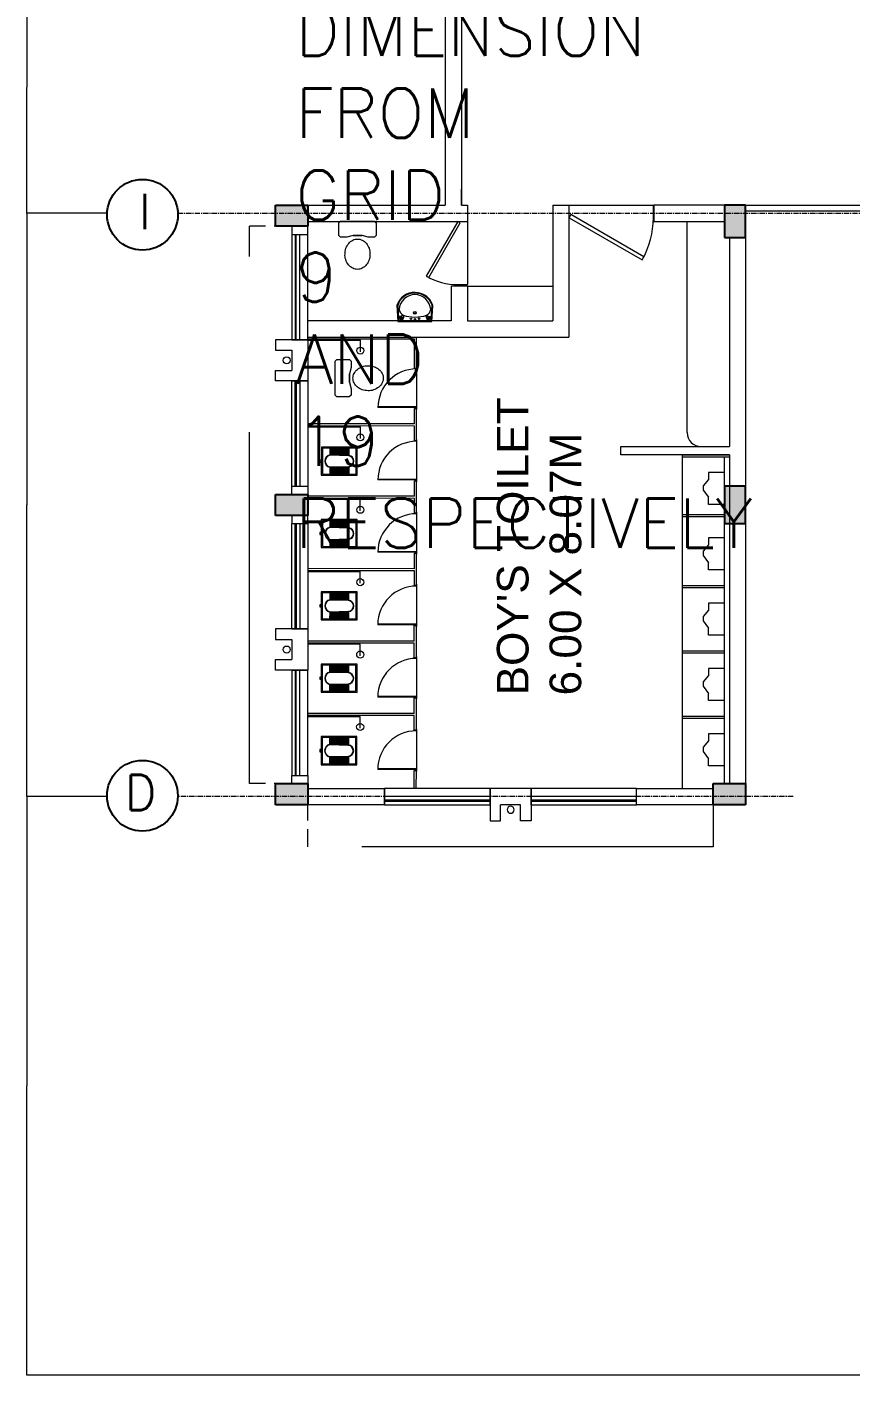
# Model space of a CAD drawing. Header units: inches. Extents: x 719368 to 6315912, y -2624014 to 446967.
# Drawn here: x 6110049 to 6121763, y -2561891 to -2542711 of the extents above; entities that cross this region are included whole.
import ezdxf
from ezdxf.lldxf.tags import DXFTag

# ---------------------------------------------------------------- set-up
doc = ezdxf.new("R2010")
doc.units = ezdxf.units.IN
doc.header["$LTSCALE"] = 20
doc.header["$MEASUREMENT"] = 0
doc.header["$PDMODE"] = 3
for name, pattern in [('CENTER', [2, 1.25, -0.25, 0.25, -0.25]), ('CENTER2', [1.125, 0.75, -0.125, 0.125, -0.125]), ('DASHED2', [0.375, 0.25, -0.125])]:
    doc.linetypes.add(name, pattern=pattern)
doc.layers.get('0').update_dxf_attribs({"color": 51, "lineweight": 30})
doc.layers.get('Defpoints').update_dxf_attribs({"lineweight": 25})
for name, color, linetype, lineweight in [('COLUMN', 2, 'Continuous', 25), ('CUBICAL TOILET', 160, 'Continuous', 9), ('DIM', 7, 'Continuous', 13), ('DOOR', 43, 'Continuous', 13), ('FIXTURE', 15, 'DASHDOT', 9), ('Furniture', 13, 'Continuous', 13), ('GRID', 202, 'CENTER', 5), ('PROJ.', 30, 'DASHED2', 13), ('Railing', 34, 'Continuous', 20), ('Text', 7, 'Continuous', 15), ('Ventilator', 6, 'DASHED', 20), ('WALL', 1, 'Continuous', 18), ('Window-Wall', 7, 'Continuous', 20)]:
    doc.layers.add(name, color=color, linetype=linetype, lineweight=lineweight)
doc.layers.add('grid text', color=140, linetype='Continuous')
doc.styles.add('L120', font='simplex.shx', dxfattribs={"height": 1})
doc.styles.add('Tabrej', font='romans.shx')
tags = doc.linetypes.add('DASHDOT', pattern=[1, 0.5, -0.25, 0, -0.25]).pattern_tags.tags
tags[10:11] = [DXFTag(74, 4), DXFTag(75, 0), DXFTag(340, '0'), DXFTag(46, 1.0), DXFTag(50, 0.0), DXFTag(44, 0.0), DXFTag(45, 0.0)]
tags[8:9] = [DXFTag(74, 4), DXFTag(75, 0), DXFTag(340, '0'), DXFTag(46, 1.0), DXFTag(50, 0.0), DXFTag(44, 0.0), DXFTag(45, 0.0)]
tags[6:7] = [DXFTag(74, 4), DXFTag(75, 0), DXFTag(340, '0'), DXFTag(46, 1.0), DXFTag(50, 0.0), DXFTag(44, 0.0), DXFTag(45, 0.0)]
tags[4:5] = [DXFTag(74, 4), DXFTag(75, 0), DXFTag(340, '0'), DXFTag(46, 1.0), DXFTag(50, 0.0), DXFTag(44, 0.0), DXFTag(45, 0.0)]
tags = doc.linetypes.add('DASHED', pattern=[0.75, 0.5, -0.25]).pattern_tags.tags
tags[6:7] = [DXFTag(74, 4), DXFTag(75, 0), DXFTag(340, '0'), DXFTag(46, 1.0), DXFTag(50, 0.0), DXFTag(44, 0.0), DXFTag(45, 0.0)]
tags[4:5] = [DXFTag(74, 4), DXFTag(75, 0), DXFTag(340, '0'), DXFTag(46, 1.0), DXFTag(50, 0.0), DXFTag(44, 0.0), DXFTag(45, 0.0)]
doc.dimstyles.new('DIM', dxfattribs={"dimtxt": 0.8, "dimasz": 0.4, "dimexe": 0.18, "dimexo": 0.0625, "dimgap": 0.1, "dimtad": 0, "dimdec": 3, "dimzin": 0, "dimdsep": 46, "dimtxsty": 'Tabrej', "dimcen": 0, "dimclrd": 251, "dimclre": 256, "dimclrt": 7, "dimadec": 0, "dimazin": 0, "dimtfac": 1, "dimtdec": 3, "dimtofl": 0, "dimtmove": 0, "dimatfit": 3, "dimfxl": 0, "dimtolj": 1, "dimtzin": 0, "dimlwd": -1, "dimlwe": -1, "dimarcsym": 0})

# ---------------------------------------------------------------- blocks, each defined once
blk = doc.blocks.new('CU')
at = {"layer": 'WALL', "linetype": 'CENTER2'}
h = blk.add_hatch(color=256, dxfattribs=at)
h.dxf.hatch_style = 1
h.paths.add_polyline_path([(0, 0.0350000000000001), (0, -0.2650000000000004), (0.4600000000000364, -0.2650000000000004), (0.4600000000000364, 0.035)])
at = {"layer": 'COLUMN', "linetype": 'CENTER2'}
blk.add_lwpolyline([(0, 0.0350000000000001), (0, -0.2650000000000004), (0.4600000000000364, -0.2650000000000004), (0.4600000000000364, 0.035), (0, 0.0350000000000001)], dxfattribs=at)
blk = doc.blocks.new('New Shaft')
at = {"layer": 'FIXTURE'}
blk.add_circle((0.3274999999975989, -0.3024592772420078), 0.05, dxfattribs=at)
at = {"layer": 'WALL'}
for p, q in [((0.0349999999925785, 0), (0.6199999999971624, 0)), ((0.0349999999907595, -4.547e-13), (0.0349999999907595, -0.4599999999995817)), ((0.6199999999971624, -8.527e-13), (0.6199999999953434, -0.4600000000008322)), ((0.1849999999903957, -0.4600000000000364), (0.1849999999903957, -0.2300000000000182)), ((0.1849999999903957, -0.2299999999991655), (0.4699999999993452, -0.2299999999991087)), ((0.4699999999993452, -0.4599999999999796), (0.4699999999993452, -0.2299999999999613)), ((0.0349999999907595, -0.4599999999991269), (0.1849999999922147, -0.4599999999991269)), ((0.6199999999989814, -0.4599999999999796), (0.4699999999975262, -0.4599999999999796))]:
    blk.add_line(p, q, dxfattribs=at)
blk = doc.blocks.new('C3')
at = {"layer": 'COLUMN'}
h = blk.add_hatch(color=7, dxfattribs=at)
h.dxf.hatch_style = 1
h.paths.add_polyline_path([(0.2999999999992724, 0), (0, 0), (0, -0.5299999999999727), (0.2999999999992724, -0.5299999999999727)])
for p, q in [((0, 0), (0, -0.5299999999999727)), ((0.2999999999992724, 0), (0, 0)), ((0.2999999999992724, -0.5299999999999727), (0.2999999999992724, 0)), ((0, -0.5299999999999727), (0.2999999999992724, -0.5299999999999727))]:
    blk.add_line(p, q, dxfattribs=at)
blk = doc.blocks.new('VENTILATOR')
at = {"layer": 'Ventilator', "ltscale": 0.02}
for p, q in [((-0.180000000000291, -1.5), (-0.180000000000291, 0)), ((-0.1649999999990541, 0), (-0.1649999999990541, -1.5))]:
    blk.add_line(p, q, dxfattribs=at)
at = {"layer": 'Window-Wall'}
for p, q in [((-0.2299999999995634, 0), (0, 0)), ((-0.2299999999995634, -1.5), (-0.2299999999995634, 0)), ((-0.1149999999997817, 0), (-0.1149999999997817, -1.5)), ((0, 0), (0, -1.5)), ((-0.2299999999995634, -1.5), (0, -1.5))]:
    blk.add_line(p, q, dxfattribs=at)
blk = doc.blocks.new('Urinal 1')
for p, q in [((0, 9), (9, 9)), ((0, 9), (0, -9)), ((9, 9), (9, 5)), ((12, 1), (9, 5)), ((12, -1.5), (12, 1)), ((9, -5), (12, -1.5)), ((9, -9), (9, -5)), ((0, -9), (9, -9))]:
    blk.add_line(p, q)
blk = doc.blocks.new('RH 1200')
for p, q in [((20.99001483315031, 5.8e-15), (20.99001483315031, 43.30708656998708)), ((21.65354328499355, 5.7e-15), (21.65354328499355, 43.30708656998708)), ((-21.65354328499354, -1.42e-14), (21.65354328499355, 5.7e-15)), ((21.65354328499355, 5.7e-15), (20.99001483315031, 5.8e-15))]:
    blk.add_line(p, q)
at = {"extrusion": (0, 0, -1)}
blk.add_ellipse((21.65354328499355, -4.8e-15), major_axis=(-30.62273458707073, 30.62273458707073), ratio=1, start_param=5.497787143782136, end_param=7.068583470577033, dxfattribs=at)
blk = doc.blocks.new('GHH')
at = {"layer": 'DOOR', "ltscale": 20}
blk.add_line((3289.696763708554, -299.1032302481197), (3289.696763708553, -299.8532302479905), dxfattribs=at)
at = {"layer": 'DOOR', "ltscale": 20, "xscale": 0.015874999996413, "yscale": 0.015874999996413, "zscale": 0.015874999996413, "rotation": 270}
blk.add_blockref('RH 1200', (3289.696763708553, -299.4787042183248), dxfattribs=at)
blk = doc.blocks.new('RSA CL6')
for p, q in [((5.511882352941178, 3.476744422749675), (5.511882352941178, 7.283558823529574)), ((5.905588235294111, 3.467228920117236), (5.905588235294116, 7.283558823529574)), ((6.299294117647049, 3.457713417484797), (6.299294117647065, 7.283558823529574)), ((6.692999999999998, 3.448197914852357), (6.693000000000003, 7.283558823529574)), ((7.086705882352938, 3.438682412219918), (7.086705882352944, 7.283558823529574)), ((7.480411764705892, 3.429166909587479), (7.480411764705892, 7.283558823529574)), ((7.874117647058824, 3.419651406955154), (7.874117647058824, 7.283558823529574)), ((8.267823529411759, 3.410135904322714), (8.267823529411771, 7.283558823529574)), ((8.661529411764702, 3.400620401690275), (8.661529411764702, 7.283558823529574)), ((9.05523529411765, 3.391104899057837), (9.05523529411765, 7.283558823529574)), ((9.448941176470584, 3.381589396425397), (9.448941176470596, 7.283558823529574)), ((9.842647058823529, 3.372073893792958), (9.842647058823529, 7.283558823529574)), ((10.23635294117646, 3.362558391160632), (10.23635294117648, 7.283558823529574)), ((10.63005882352941, 3.353042888528193), (10.63005882352941, 7.283558823529574)), ((11.02376470588235, 3.343527385895754), (11.02376470588235, 7.283558823529574)), ((11.4174705882353, 3.334011883263315), (11.4174705882353, 7.283558823529574)), ((11.81117647058823, 3.324496380630876), (11.81117647058823, 7.283558823529574)), ((12.20488235294118, 3.314980877998436), (12.20488235294118, 7.283558823529574)), ((12.59858823529411, 3.305465375365997), (12.59858823529411, 7.283558823529574)), ((12.99229411764706, 3.295949872733672), (12.99229411764706, 7.283558823529574)), ((13.38600000000001, 3.286434370101233), (13.38600000000001, 7.283558823529574)), ((13.77970588235294, 3.276918867468793), (13.77970588235294, 7.283558823529574)), ((14.17341176470589, 3.267403364836354), (14.17341176470589, 7.283558823529574)), ((14.56711764705882, 3.257887862203915), (14.56711764705882, 7.283558823529574)), ((14.96082352941178, 3.248372359571476), (14.96082352941177, 7.283558823529574)), ((15.35452941176471, 3.238856856939037), (15.35452941176471, 7.283558823529574)), ((15.74823529411765, 3.229341354306712), (15.74823529411765, 7.283558823529574)), ((16.14194117647059, 3.219825851674272), (16.14194117647059, 7.283558823529574)), ((16.14194117647059, 7.283558823529574), (16.14194117647059, 3.219825851674272)), ((5.511882352941178, -7.283558823529347), (5.511882352941178, -3.465921803218407)), ((5.905588235294116, -7.283558823529347), (5.905588235294116, -3.454860212081598)), ((6.299294117647065, -7.283558823529347), (6.299294117647058, -3.443798620944676)), ((6.693000000000003, -7.283558823529347), (6.693000000000003, -3.432737029807867)), ((7.086705882352944, -7.283558823529347), (7.086705882352944, -3.421675438671059)), ((7.480411764705892, -7.283558823529347), (7.480411764705892, -3.410613847534136)), ((7.874117647058824, -7.283558823529347), (7.874117647058824, -3.399552256397328)), ((8.267823529411771, -7.283558823529347), (8.267823529411771, -3.388490665260519)), ((8.661529411764702, -7.283558823529347), (8.661529411764702, -3.377429074123596)), ((9.05523529411765, -7.283558823529347), (9.05523529411765, -3.366367482986788)), ((9.448941176470596, -7.283558823529347), (9.448941176470596, -3.35530589184998)), ((9.842647058823529, -7.283558823529347), (9.842647058823529, -3.344244300713057)), ((10.23635294117648, -7.283558823529347), (10.23635294117648, -3.333182709576249)), ((10.63005882352941, -7.283558823529347), (10.63005882352941, -3.32212111843944)), ((11.02376470588235, -7.283558823529347), (11.02376470588235, -3.311059527302518)), ((11.4174705882353, -7.283558823529347), (11.4174705882353, -3.299997936165709)), ((11.81117647058823, -7.283558823529347), (11.81117647058823, -3.288936345028901)), ((12.20488235294118, -7.283558823529347), (12.20488235294118, -3.277874753891978)), ((12.59858823529411, -7.283558823529347), (12.59858823529411, -3.26681316275517)), ((12.99229411764706, -7.283558823529347), (12.99229411764706, -3.255751571618362)), ((13.38600000000001, -7.283558823529347), (13.38600000000001, -3.244689980481439)), ((13.77970588235294, -7.283558823529347), (13.77970588235294, -3.23362838934463)), ((14.17341176470589, -7.283558823529347), (14.17341176470589, -3.222566798207822)), ((14.56711764705882, -7.283558823529347), (14.56711764705882, -3.211505207070899)), ((14.96082352941177, -7.283558823529347), (14.96082352941177, -3.200443615934091)), ((15.35452941176471, -7.283558823529347), (15.35452941176471, -3.189382024797282)), ((15.74823529411765, -7.283558823529347), (15.74823529411765, -3.17832043366036)), ((16.14194117647059, -3.167258842523551), (16.14194117647059, -7.283558823529347)), ((16.14194117647059, -7.283558823529347), (16.14194117647059, -3.167258842523551))]:
    blk.add_line(p, q)
for points in [[(0.7874117647058867, 7.874117647058937), (20.86641176470589, 7.874117647058937), (20.86641176470589, -7.87411764705871), (0.7874117647058867, -7.87411764705871)], [(1.377970588235292, 7.283558823529461), (20.27585294117647, 7.283558823529461), (20.27585294117647, -7.283558823529347), (1.377970588235292, -7.283558823529347)]]:
    blk.add_lwpolyline(points, close=True)
blk.add_lwpolyline([(0.7874117647058867, -0.5905588235293635), (0, -0.5905588235293635), (0, 0.5905588235294772), (0.7874117647058867, 0.5905588235294772)])
for points in [[(5.511846592198154, 3.477109759705399), (16.1380880070731, 3.220283451823661, -0.8999825525545267), (16.13814938952379, -3.167725278375769), (5.536744291724887, -3.471908824004458, -0.7993920029036632)], [(5.532194062534933, 3.279343079761929), (16.12520557913761, 3.023319907415384, -0.8976893033926607), (16.12482816491277, -2.970809028348412), (5.555928790663572, -3.274059895134087, -0.793494440757531), (5.532194062534933, 3.279343079761929)]]:
    blk.add_lwpolyline(points, format="xyb", close=True)
blk = doc.blocks.new('ENGLISH SHEET')
at = {"layer": 'FIXTURE'}
for p, q in [((4663.798435056682, 251.2039527996619), (4663.773027649275, 251.1785453922545)), ((4663.773027649275, 251.1785453922545), (4663.773027649275, 250.6958046515138)), ((4663.976286908533, 251.2039527996619), (4663.798435056682, 251.2039527996619)), ((4664.001694315941, 251.1785453922545), (4663.976286908533, 251.2039527996619)), ((4663.976286908533, 251.0006935404026), (4664.001694315941, 251.0896194663285)), ((4664.001694315941, 251.0896194663285), (4664.001694315941, 251.1785453922545)), ((4663.976286908533, 250.8736565033656), (4663.976286908533, 251.0006935404026)), ((4663.976286908533, 251.0006935404026), (4663.976286908533, 250.8736565033656)), ((4663.773027649275, 250.6958046515138), (4663.798435056682, 250.6703972441063)), ((4664.001694315941, 250.7847305774396), (4663.976286908533, 250.8736565033656)), ((4663.976286908533, 250.6703972441063), (4664.001694315941, 250.6958046515138)), ((4664.001694315941, 250.6958046515138), (4664.001694315941, 250.7847305774396)), ((4663.798435056682, 250.6703972441063), (4663.976286908533, 250.6703972441063))]:
    blk.add_line(p, q, dxfattribs=at)
blk.add_lwpolyline([(4664.459027649275, 250.9371750218841, 0.1170359307626983), (4664.443305293838, 251.0034239071687, 0.1043382386747845), (4664.395773561908, 251.0629352723751, 0.0902903969929474), (4664.320814181465, 251.1047495768191, 0.09897966330248657), (4664.243064686311, 251.115026873736, 0.08237040313152728), (4664.158634112382, 251.1010226962031, 0.09029039699294247), (4664.090355810715, 251.0629352723751, 0.1043382386747305), (4664.042824078785, 251.0034239071687, 0.1170359307626476), (4664.027101723348, 250.9371750218841, 0.1170359307626194), (4664.042824078785, 250.8709261365995, 0.1043382386747333), (4664.090355810715, 250.8114147713931, 0.09029039699294761), (4664.158634112382, 250.7733273475652, 0.08237040313152512), (4664.243064686311, 250.7593231700322, 0.08237040313152456), (4664.327495260241, 250.7733273475652, 0.09029039699292829), (4664.395773561908, 250.8114147713931, 0.104338238674765), (4664.443305293838, 250.8709261365995, 0.1170359307626622)], format="xyb", close=True, dxfattribs=at)
blk = doc.blocks.new('RSA BASIN 9')
for points in [[(-0.0993183397697237, -16.20236446732349, 0.3408810820862057), (10.03949494128855, -9.002345361217065, 0.0741953083466772), (10.05664382227995, -8.887415740020742), (9.534999999999997, 0), (-9.535000000000009, 0), (-10.02186741328152, -8.768134108706022, 0.0826105020214127), (-9.958255925914697, -9.150515098656685, 0.3308120357346929), (-0.0993183397697237, -16.20236446732349)], [(-0.0010663899854535, -15.02536933771898, 0.391482301051976), (8.856651689082696, -6.668423655635251, 0.2528694053771053), (6.527034310000089, -3.509421453084087, 0.0872416798361419), (0.0173882044991842, -2.462625895583187, 0.0794844003718888), (-6.527034310000089, -3.509421453083973, 0.2541996357205494), (-8.821875280084269, -6.668423655635251, 0.3902595273488724), (-0.0010663899854535, -15.02536933771898)], [(-8.574267708342063, -1.962782955409579, -0.9074367564422562), (-8.448169174294065, -1.811626236668303), (-7.517965085461341, -2.569999701547999, -0.9074367564422559), (-7.644063619509338, -2.721156420289389)], [(-8.198639821174481, -1.64284412923223, -0.9074367564422562), (-8.072541287126498, -1.49168741049084), (-7.142337198293759, -2.250060875370536, -0.9074367564422559), (-7.268435732341771, -2.401217594111926)], [(-7.823011934006911, -1.322905303054767, -0.9074367564422562), (-7.696913399958916, -1.171748584313377), (-6.766709311126193, -1.930122049193187, -0.9074367564422559), (-6.892807845174189, -2.081278767934463)], [(7.823011548557402, -1.322905303054767, 0.9074367564422562), (7.696913014509419, -1.171748584313377), (6.766708925676682, -1.930122049193187, 0.9074367564422559), (6.892807459724692, -2.081278767934463)], [(8.19863943572497, -1.64284412923223, 0.9074367564422562), (8.072540901676987, -1.49168741049084), (7.142336812844262, -2.250060875370536, 0.9074367564422559), (7.26843534689226, -2.401217594111926)], [(8.574267322892553, -1.962782955409579, 0.9074367564422562), (8.448168788844553, -1.811626236668303), (7.51796470001183, -2.569999701547999, 0.9074367564422559), (7.644063234059843, -2.721156420289389)]]:
    blk.add_lwpolyline(points, format="xyb", close=True)
for points in [[(-5.93183455541434, -3.309094381432601), (-6.162503160399324, -2.952391355427948, -0.1837874255939163), (-6.221005518006207, -2.678602930622218, 0.1266616440184557), (-6.245438020624134, -2.432553875387952), (-6.586557539639897, -1.435760734970926, 0.3545299017952371), (-7.052020870947103, -0.9752935633752032), (-8.747607402527022, -0.9752935633752032, 0.4142135623730951), (-9.14130370126351, -1.368989862111789), (-9.56151666097115, -9.093014405235635, 0.3298494434220958), (-0.0665676898416336, -15.81003275745536, 0.3387364523894579), (9.645135652128175, -8.940605714414003, 0.0756321240238863), (9.662947523543453, -8.823525942735841), (9.141303701263496, -1.368989862111789, 0.4142135623730951), (8.747607402526995, -0.9752935633752032), (7.052020870947089, -0.9752935633752032, 0.3545299017952371), (6.586557539639883, -1.435760734970926), (6.245438020624106, -2.432553875387952, 0.1266616440184556), (6.221005518006193, -2.678602930622218, -0.1837874255939163), (6.162503160399309, -2.952391355427948), (5.931834555414326, -3.309094381432601)], [(-6.182173717524193, -3.389810088462353), (-6.242873517021394, -3.292211898155869, 0.2205419323898371), (-6.519858685608512, -3.110633340137724), (-8.747607402527022, -2.782744005559607, -0.3611187085428165), (-9.194543228909481, -2.347597039025004)], [(6.182173717524179, -3.389810088462353), (6.242873517021394, -3.292211898155869, -0.2205419323898371), (6.519858685608496, -3.110633340137724), (8.747607402526995, -2.782744005559607, 0.3588026189298005), (9.208207672460347, -2.32507914357609, 0.3588026189298005)]]:
    blk.add_lwpolyline(points, format="xyb")
for centre, radius in [((-2.345155473725156, -1.560134747712368), 0.3985331867456503), ((0.0038703034705634, -4.821712754943973), 0.7705888695434499), ((0.0038703034705634, -4.821712754943973), 0.6022026242337538), ((0, -1.231316320540031), 0.3985331867456503), ((2.27553958705991, -1.511241028488825), 0.3985331867456503)]:
    blk.add_circle(centre, radius)
blk = doc.blocks.new('*U81')
for p, q in [((0, 0), (0, 5.999999999999999)), ((40, -1.474376176702208e-14), (40, 5.999999999999984))]:
    blk.add_line(p, q)
blk.add_lwpolyline([(0, 8.881784197001252e-16), (34.64101615137753, -20.00000000000001), (35.51601615137753, -18.48445554337724), (0.875, 1.515544456622766)], close=True)
blk.add_arc((0, 0), 40, 330.0000000000001, 359.9999999999999)
blk = doc.blocks.new('New Doors')
at = {"layer": 'DOOR'}
blk.add_line((0, 0.1799072477216317), (1.199381651477543, 0.1799072477216312), dxfattribs=at)
at = {"layer": 'DOOR', "xscale": 0.0299845412869386, "yscale": 0.0299845412869386, "zscale": 0.0299845412869386}
blk.add_blockref('*U81', (0, 0), dxfattribs=at)
blk = doc.blocks.new('GROUND FLOOR')
at = {"layer": 'CUBICAL TOILET'}
for p, q in [((-43.64729327744317, 18.93642994984951), (-45.16476649451761, 18.93741323473067)), ((-43.64756196503913, 18.5217726697151), (-43.64729327744317, 18.93642994984951)), ((-43.61756197133946, 18.5217532304657), (-43.61727384449296, 18.96641050430479)), ((-43.61756197133946, 18.5217532304657), (-43.64756196503913, 18.5217726697151)), ((-43.64807408728848, 17.73143020282053), (-43.64793107282276, 17.95214001571547)), ((-43.64793107282276, 17.95214001571547), (-43.61793107912308, 17.95212057646607)), ((-43.6180740935888, 17.73141076357113), (-43.61793107912308, 17.95212057646607)), ((-43.6480935265372, 17.70143020911972), (-45.16809320742868, 17.70241513108224)), ((-43.64807408728848, 17.73143020282053), (-45.16807376817997, 17.73241512478306)), ((-43.6482293792651, 17.49177288595), (-43.6480935265372, 17.70143020911972)), ((-43.61822938556543, 17.49175344670082), (-43.6180740935888, 17.73141076357113)), ((-43.61822938556543, 17.49175344670082), (-43.6482293792651, 17.49177288595)), ((-43.64874150151263, 16.70143041905542), (-43.64859848704691, 16.92214023195036)), ((-43.64859848704691, 16.92214023195036), (-43.61859849334724, 16.92212079270119)), ((-43.61874150781296, 16.70141097980625), (-43.61859849334724, 16.92212079270119)), ((-43.64874150151263, 16.70143041905542), (-45.16500300695043, 16.70241291877344)), ((-43.61889679978958, 16.46175366293572), (-43.61874150781296, 16.70141097980625)), ((-43.64876094076135, 16.67143042535484), (-45.16502244619915, 16.67241292507263)), ((-43.64889679348926, 16.46177310218512), (-43.64876094076135, 16.67143042535484)), ((-43.61889679978958, 16.46175366293572), (-43.64889679348926, 16.46177310218512)), ((-43.64940891573679, 15.67143063529054), (-43.64926590127106, 15.89214044818548)), ((-43.64926590127106, 15.89214044818548), (-43.61926590757139, 15.89212100893631)), ((-43.61940892203711, 15.67141119604137), (-43.61926590757139, 15.89212100893631)), ((-43.6494283549855, 15.64143064158791), (-45.16942803588427, 15.64241556355044)), ((-43.64940891573679, 15.67143063528691), (-45.16940859663555, 15.67241555725307)), ((-43.64956420771341, 15.43177331842024), (-43.6494283549855, 15.64143064158791)), ((-43.61956421401374, 15.43175387917084), (-43.61940892203711, 15.67141119603773)), ((-43.61956421401374, 15.4317538791672), (-43.64956420771341, 15.4317733184166)), ((-43.65007632996094, 14.64143085152385), (-43.64993331549522, 14.8621406644206)), ((-43.64993331549522, 14.8621406644206), (-43.61993332179554, 14.8621212251712)), ((-43.62007633626126, 14.64141141227445), (-43.61993332179554, 14.8621212251712)), ((-43.65009576921148, 14.61143085782122), (-45.17009545011024, 14.61241577978374)), ((-43.65007632996094, 14.64143085152385), (-45.1700760108597, 14.64241577348819)), ((-43.65023162193756, 14.40177353465513), (-43.65009576921148, 14.61143085782122)), ((-43.62023162823789, 14.40175409540596), (-43.62007633626126, 14.64141141227445)), ((-43.62023162823789, 14.40175409540232), (-43.65023162193756, 14.40177353465149)), ((-43.65074374418691, 13.61143106775692), (-43.65060072972119, 13.8321408806555)), ((-43.65060072972119, 13.8321408806555), (-43.62060073602152, 13.83212144140633)), ((-43.62074375048724, 13.61141162850775), (-43.62060073602152, 13.83212144140633)), ((-43.65076318343563, 13.58143107405816), (-45.17076286433439, 13.58241599602068)), ((-43.65074374418691, 13.61143106775692), (-45.17074342508567, 13.61241598972309)), ((-43.65089903616354, 13.37177375089025), (-43.65076318343563, 13.58143107405816)), ((-43.62089904246386, 13.37175431164085), (-43.62074375048724, 13.61141162850775)), ((-43.62089904246386, 13.37175431163721), (-43.65089903616354, 13.37177375088661)), ((-43.65143383753457, 12.54643129134), (-43.65126814394534, 12.80214109689062)), ((-43.65126814394534, 12.80214109689062), (-43.62126815024567, 12.80212165764145)), ((-43.62143384383489, 12.5464118520906), (-43.62126815024567, 12.80212165764145))]:
    blk.add_line(p, q, dxfattribs=at)
at = {"layer": 'FIXTURE'}
for p, q in [((-39.76733231433172, 17.60876025150263), (-39.76733231433172, 20.61345448135851)), ((-39.83398368288545, 17.26364811601682), (-39.16363090375671, 17.26364811601659)), ((-39.83363090376406, 12.54364811601338), (-39.83363090375497, 17.29364811601748)), ((-39.83363090375497, 17.29364811601748), (-39.16476649451579, 17.29364811601748)), ((-39.56746195131382, 17.40863069849454), (-39.16476649451761, 17.40864809187495)), ((-39.23363090375642, 14.77364811601477), (-39.2336309037546, 17.26364811601659)), ((-39.83393195673489, 16.44347548841254), (-39.23393195673634, 16.44347548841254)), ((-39.83393195673489, 16.41347548841189), (-39.23393195673634, 16.41347548841189)), ((-39.23363090375642, 12.61364811601355), (-39.23363090375642, 16.34864811601276)), ((-39.83398368288545, 15.43364811601621), (-39.2339836828869, 15.43364811601621)), ((-39.83398368288545, 15.40364811601556), (-39.2339836828869, 15.40364811601556)), ((-39.83433646201593, 14.50364811601547), (-39.23433646201738, 14.50364811601547)), ((-39.83433646201593, 14.47364811601481), (-39.23433646201738, 14.47364811601481)), ((-39.83468924114641, 13.57364811601495), (-39.23468924114786, 13.57364811601495)), ((-39.83468924114641, 13.54364811601429), (-39.23468924114786, 13.54364811601429))]:
    blk.add_line(p, q, dxfattribs=at)
at = {"layer": 'FIXTURE', "ltscale": 0.05}
for p, q in [((-45.16476649451761, 18.92498767785672), (-44.41730113145059, 18.9245033389045)), ((-44.41740859244419, 18.7586619170779), (-44.41730113145968, 18.9245033389045)), ((-45.16810125887605, 17.68998957942584), (-44.41810138053734, 17.68950359817107)), ((-44.41820884153094, 17.52366217634424), (-44.41810138054643, 17.68950359817107)), ((-45.16503049764833, 16.65998737341623), (-44.41876879476331, 16.65950381440596)), ((-44.41887625575691, 16.49366239257732), (-44.4187687947724, 16.65950381440596)), ((-45.16943608733345, 15.62999001189221), (-44.41943620898746, 15.62950403063745)), ((-44.41954366998107, 15.46366260881426), (-44.41943620899656, 15.62950403063745)), ((-45.17010350155761, 14.59999022812734), (-44.42010362321162, 14.59950424687257)), ((-44.42021108421432, 14.43366282504938), (-44.42010362322071, 14.59950424687257)), ((-45.17077091578176, 13.56999044436223), (-44.42077103743577, 13.56950446310746)), ((-44.42087849843847, 13.40366304128268), (-44.42077103744487, 13.56950446310746))]:
    blk.add_line(p, q, dxfattribs=at)
for centre in [(-44.41739832759777, 18.77450337039339), (-44.41819857668452, 17.53950362965996), (-44.41886599090867, 16.50950384589485), (-44.41953340513282, 15.47950406212997), (-44.4202008193588, 14.44950427836691), (-44.42086823358295, 13.41950449459999)]:
    blk.add_circle(centre, 0.05, dxfattribs=at)
at = {"layer": 'FIXTURE'}
blk.add_arc((-39.56733235631873, 17.60863065650754), 0.2, 179.9628737660794, 269.9628737660793, dxfattribs=at)
at = {"layer": 'Furniture'}
blk.add_line((-42.89476815194757, 19.69327044739155), (-41.68085656706899, 19.69327116680914), dxfattribs=at)
at = {"layer": 'PROJ.'}
for p, q in [((-45.99476649451753, 12.61345448135798), (-45.99476649451753, 20.54345448135789)), ((-39.39476649451808, 12.3134998395941), (-39.39476649451808, 11.7134771604676)), ((-39.39476649451808, 11.7134771604676), (-45.16476649451761, 11.7134771604676))]:
    blk.add_line(p, q, dxfattribs=at)
at = {"layer": 'PROJ.', "ltscale": 0.05}
for p, q in [((-45.39476649451763, 20.54345448135789), (-45.99476649451753, 20.54345448135789)), ((-45.39476649451763, 12.61345448135798), (-45.99476649451753, 12.61345448135798)), ((-45.16476649451761, 11.7134771604676), (-45.16476649451761, 12.31347716046796))]:
    blk.add_line(p, q, dxfattribs=at)
at = {"layer": 'Railing'}
for p, q in [((-38.93476649451805, 20.84345448135842), (-33.66138714540102, 20.84345448136082)), ((-38.93476649451804, 20.7634544813609), (-33.66138714540102, 20.7634544813609))]:
    blk.add_line(p, q, dxfattribs=at)
at = {"layer": 'WALL'}
for p, q in [((-43.21057941671097, 24.42341711562695), (-43.21057941671097, 20.8435000517088)), ((-42.98057941671097, 24.19341711562695), (-42.98057941671097, 20.8435000517088)), ((-45.16476649451761, 20.84345448135808), (-43.21057941671097, 20.84350978412884)), ((-42.98057941671141, 20.84351629304386), (-42.89476649568678, 20.84351872151772)), ((-42.89476649568678, 20.84351872151772), (-42.89475656026843, 20.61349171122172)), ((-41.68085711240929, 20.84345448135808), (-41.68085711240929, 20.61345448135851)), ((-41.68085711240929, 20.84345448135808), (-41.4508571124079, 20.84345448135808)), ((-41.4508571124079, 20.84345448135808), (-41.45085711241154, 18.9664117254981)), ((-39.23476649451732, 20.84345448135808), (-40.24098394257089, 20.84345448135808)), ((-40.24098394257089, 20.84345448135808), (-40.24098394256725, 20.61345448135806)), ((-39.23476649451732, 20.61345448135851), (-39.23476649451732, 20.84345448135808)), ((-45.16475656026705, 20.6134544815727), (-42.89475656192735, 20.61353015148141)), ((-41.68085711240929, 20.61345448135851), (-41.68085627260734, 19.19641172549812)), ((-40.24098394256725, 20.61345448135806), (-39.23476649451732, 20.61345448135851)), ((-39.16476649451761, 20.38345448135804), (-39.16476649451761, 17.40864809187495)), ((-38.93476649451804, 20.38345448135804), (-38.93476649451804, 12.61345448135806)), ((-43.12476649452219, 19.69327044739155), (-43.12476649451855, 19.19641133674984)), ((-42.89476815194757, 19.69327044739155), (-43.12476649452219, 19.69327044739155)), ((-42.89476815194757, 19.69327044739155), (-42.89476701898093, 19.19641172549766)), ((-43.12476649451855, 19.19641133674984), (-45.16476649451761, 19.19640788870536)), ((-45.16476649451761, 18.9664117254981), (-45.16476649451761, 19.19640788870536)), ((-42.89476731214745, 19.19641172549812), (-41.68085627260734, 19.19641172549812)), ((-45.16476649451761, 18.9664117254981), (-41.45085627261142, 18.9664117254981)), ((-45.39476649451717, 18.3434544257061), (-45.16476649451761, 18.3434544257061)), ((-39.16476649451761, 17.29364811601748), (-39.16476649451761, 12.61345448135806))]:
    blk.add_line(p, q, dxfattribs=at)
at = {"layer": 'WALL', "linetype": 'CENTER2'}
for p, q in [((-43.48726649451964, 20.84354253028708), (-43.25726649452008, 20.84354253028685)), ((-42.89476649452081, 20.84354253028594), (-42.89476649452081, 20.61354253028683))]:
    blk.add_line(p, q, dxfattribs=at)
at = {"layer": 'WALL'}
for points in [[(-42.98057941671141, 20.8435000517088), (-42.98057941671141, 21.07350005170836)], [(-39.16476649451761, 17.29364811601748), (-40.71133124604967, 17.29364811601748), (-40.71133124604967, 17.40864809187495), (-39.16476649451761, 17.40864809187495)], [(-45.39476649451717, 16.8434544257061), (-45.16476649451761, 16.8434544257061), (-45.16476649451761, 16.72845442570427), (-45.39476649451717, 16.72845442570427), (-45.39476649451717, 16.8434544257061)], [(-45.39476649451717, 16.31345453700986), (-45.16476649451761, 16.31345453700986), (-45.16476649451761, 16.42845453701169), (-45.39476649451717, 16.42845453701169), (-45.39476649451717, 16.31345453700986)], [(-45.39476649451717, 12.72845453697708), (-45.16476649451761, 12.72845453697708), (-45.16476649451761, 12.61345453697525), (-45.39476649451717, 12.61345453697525), (-45.39476649451717, 12.72845453697708)], [(-44.07226649452059, 12.54345448135562), (-44.07226649452059, 12.31345448135606), (-45.16476649451761, 12.31345448135606), (-45.16476649451761, 12.54345448135562), (-44.07226649452059, 12.54345448135562)], [(-39.39476649451717, 12.54347716047549), (-39.39476649451717, 12.31347716047592), (-40.48726649451419, 12.31347716047592), (-40.48726649451419, 12.54347716047549), (-39.39476649451717, 12.54347716047549)]]:
    blk.add_lwpolyline(points, dxfattribs=at)
at = {"layer": 'WALL', "lineweight": 18}
blk.add_lwpolyline([(-42.98057941671141, 20.8435000517088), (-42.89476649452081, 20.8435000517088)], dxfattribs=at)
at = {"layer": 'WALL'}
blk.add_lwpolyline([(-45.16476649451761, 20.54345448135789), (-45.39476649451717, 20.54345448135789), (-45.39476649451763, 20.4284544257266), (-45.16476649451806, 20.4284544257266)], close=True, dxfattribs=at)
at = {"layer": 'COLUMN', "linetype": 'CENTER2', "xscale": -1}
for p in [(-45.16476649451761, 20.80845448135799), (-45.16476649451761, 16.69345448135799), (-45.16476649451761, 12.57845448135798), (-38.93476649451804, 12.57845448135798)]:
    blk.add_blockref('CU', p, dxfattribs=at)
at = {"layer": 'COLUMN', "linetype": 'CENTER2', "rotation": 270}
for p in [(-38.9697664945179, 20.84345448135808), (-38.9697664945179, 20.84345448135921), (-38.9697664945179, 20.84345448135808), (-38.9697664945179, 20.84345448135921)]:
    blk.add_blockref('CU', p, dxfattribs=at)
at = {"layer": 'COLUMN', "color": 5}
blk.add_blockref('C3', (-39.23476649451732, 16.84345448135808), dxfattribs=at)
at = {"layer": 'DOOR', "xscale": -0.8000000001374484, "yscale": 0.8000000001375156, "zscale": 0.8000000001375136, "rotation": 359.9642723067067}
for p in [(2588.288557715376, 256.1809342046727), (2588.287890301151, 255.1509344209075), (2588.287222886926, 254.1209346371447), (2588.286555472701, 253.0909348533778), (2588.285888058477, 252.0609350696127), (2588.285220644253, 251.030935285848)]:
    blk.add_blockref('GHH', p, dxfattribs=at)
at = {"layer": 'FIXTURE', "extrusion": (0, 0, -1), "zscale": -1}
for p, rotation in [((-216.6980418596067, 4683.827756034997), 270.125546201552), ((4707.989632218067, 279.5383938593786), 180.1255462015781)]:
    blk.add_blockref('ENGLISH SHEET', p, dxfattribs=dict(at, rotation=rotation))
at = {"layer": 'FIXTURE', "ltscale": 10000, "extrusion": (0, 0, -1), "xscale": -0.0254326166761463, "yscale": 0.02543261667597108, "zscale": -0.0254326166761463, "rotation": 180.0463963773223}
blk.add_blockref('RSA BASIN 9', (43.64151754025625, 19.18899061798855), dxfattribs=at)
at = {"layer": 'FIXTURE', "extrusion": (0, 0, -1), "xscale": 0.02539999999589984, "yscale": 0.02539999999589984, "zscale": -0.02539999999589774, "rotation": 180.0371262338589}
for p in [(44.99342079044436, 17.20230184273553), (44.99408820466851, 16.17230205897043), (44.99475561889267, 15.14230227520373), (44.99542303311864, 14.11230249143885), (44.99609044734279, 13.08230270767374)]:
    blk.add_blockref('RSA CL6', p, dxfattribs=at)
at = {"layer": 'FIXTURE', "xscale": 0.02539999999498832, "yscale": 0.02539999999498832, "zscale": 0.02539999999498832, "rotation": 180}
for p in [(-39.23363090375642, 16.81364811601678), (-39.23363090375642, 15.88364811601603), (-39.2339836828869, 14.95364811601551), (-39.23433646201738, 14.02364811601477), (-39.23468924114786, 13.09364811601425)]:
    blk.add_blockref('Urinal 1', p, dxfattribs=at)
at = {"layer": 'WALL'}
for name, p in [('New Doors', (-41.44748894195982, 20.66354723363655)), ('VENTILATOR', (-45.16476649451761, 18.3434544257061)), ('VENTILATOR', (-45.16476649451761, 16.31345453700986))]:
    blk.add_blockref(name, p, dxfattribs=at)
at = {"layer": 'WALL', "linetype": 'CENTER2', "xscale": 0.7503866670704156, "yscale": 0.7503866670704156, "zscale": 0.7503866670704156, "rotation": 270}
blk.add_blockref('New Doors', (-43.02976483709608, 20.61349171122172), dxfattribs=at)
at = {"layer": 'WALL', "xscale": -1}
for p, rotation in [((-45.16476649451806, 18.9284544257266), 180), ((-45.16476649451761, 12.72845453697708), 180), ((-42.57226649452059, 12.54345448135562), 270), ((-40.48726649451419, 12.54345448135562), 270)]:
    blk.add_blockref('VENTILATOR', p, dxfattribs=dict(at, rotation=rotation))
at = {"layer": 'WALL', "rotation": 270}
for p in [(-45.16476649451761, 18.96345442571736), (-45.16476649451761, 14.84845453698834)]:
    blk.add_blockref('New Shaft', p, dxfattribs=at)
at = {"layer": 'WALL', "xscale": -1}
blk.add_blockref('New Shaft', (-41.95226649452343, 12.54345448135789), dxfattribs=at)
at = {"layer": 'Text', "lineweight": 30, "insert": (-42.47514045631397, 13.69305122247736), "char_height": 0.45, "width": 9.930815529674874, "attachment_point": 1, "rotation": 90.00000000000001, "style": 'L120'}
blk.add_mtext("{\\fArial|b0|i0|c0|p34; BOY'S TOILET\\P 6.00 X 8.07M}", dxfattribs=at)
blk = doc.blocks.new('*D587')
at = {"layer": 'Defpoints', "color": 0}
for p in [(6110048.868338585, -2553661.21209383), (6111188.81302166, -2553661.21209383), (6123015.93115139, -2561891.21209383)]:
    blk.add_point(p, dxfattribs=at)
at = {"layer": 'DIM'}
for p, q in [((6111188.75052166, -2553661.21209383), (6110048.688338585, -2553661.21209383)), ((6123015.86865139, -2561891.21209383), (6110048.688338585, -2561891.21209383))]:
    blk.add_line(p, q, dxfattribs=at)
at = {"layer": 'DIM', "color": 251}
for p, q in [((6110048.868338585, -2553661.71209383), (6110048.868338585, -2557774.397808116)), ((6110048.868338585, -2561890.71209383), (6110048.868338585, -2557778.026379544))]:
    blk.add_line(p, q, dxfattribs=at)
for points in [[(6110048.785005252, -2553661.71209383), (6110048.951671918, -2553661.71209383), (6110048.868338585, -2553661.21209383)], [(6110048.785005252, -2561890.71209383), (6110048.951671918, -2561890.71209383), (6110048.868338585, -2561891.21209383)]]:
    blk.add_solid(points, dxfattribs=at)
at = {"layer": 'DIM', "color": 7, "insert": (6110048.868338586, -2557776.212093829), "char_height": 0.5, "attachment_point": 5, "rotation": 90, "style": 'Tabrej'}
blk.add_mtext('\\A1;8230.000', dxfattribs=at)
blk = doc.blocks.new('*D588')
at = {"layer": 'Defpoints', "color": 0}
for p in [(6110048.868338585, -2545361.212094307), (6111189.429225922, -2545361.212094307), (6111188.81302166, -2553661.21209383)]:
    blk.add_point(p, dxfattribs=at)
at = {"layer": 'DIM'}
for p, q in [((6111189.366725922, -2545361.212094307), (6110048.688338585, -2545361.212094307)), ((6111188.75052166, -2553661.21209383), (6110048.688338585, -2553661.21209383))]:
    blk.add_line(p, q, dxfattribs=at)
at = {"layer": 'DIM', "color": 251}
for p, q in [((6110048.868338585, -2545361.712094307), (6110048.868338585, -2549509.397808354)), ((6110048.868338585, -2553660.71209383), (6110048.868338585, -2549513.026379783))]:
    blk.add_line(p, q, dxfattribs=at)
for points in [[(6110048.785005252, -2545361.712094307), (6110048.951671918, -2545361.712094307), (6110048.868338585, -2545361.212094307)], [(6110048.785005252, -2553660.71209383), (6110048.951671918, -2553660.71209383), (6110048.868338585, -2553661.21209383)]]:
    blk.add_solid(points, dxfattribs=at)
at = {"layer": 'DIM', "color": 7, "insert": (6110048.868338586, -2549511.212094068), "char_height": 0.5, "attachment_point": 5, "rotation": 90, "style": 'Tabrej'}
blk.add_mtext('\\A1;8300.000', dxfattribs=at)
blk = doc.blocks.new('*D589')
at = {"layer": 'Defpoints', "color": 0}
for p in [(6110048.868338585, -2541781.21209383), (6111189.429225922, -2541781.21209383), (6111189.429225922, -2545361.212094307)]:
    blk.add_point(p, dxfattribs=at)
at = {"layer": 'DIM'}
for p, q in [((6111189.366725922, -2541781.21209383), (6110048.688338585, -2541781.21209383)), ((6111189.366725922, -2545361.212094307), (6110048.688338585, -2545361.212094307))]:
    blk.add_line(p, q, dxfattribs=at)
at = {"layer": 'DIM', "color": 251}
for p, q in [((6110048.868338585, -2541781.71209383), (6110048.868338585, -2543569.397808354)), ((6110048.868338585, -2545360.712094307), (6110048.868338585, -2543573.026379783))]:
    blk.add_line(p, q, dxfattribs=at)
for points in [[(6110048.785005252, -2541781.71209383), (6110048.951671918, -2541781.71209383), (6110048.868338585, -2541781.21209383)], [(6110048.785005252, -2545360.712094307), (6110048.951671918, -2545360.712094307), (6110048.868338585, -2545361.212094307)]]:
    blk.add_solid(points, dxfattribs=at)
at = {"layer": 'DIM', "color": 7, "insert": (6110048.868338586, -2543571.212094068), "char_height": 0.5, "attachment_point": 5, "rotation": 90, "style": 'Tabrej'}
blk.add_mtext('\\A1;3580.000', dxfattribs=at)

msp = doc.modelspace()

# ---------------------------------------------------------------- linework, layer by layer
at = {"layer": 'GRID', "color": 190, "ltscale": 3}
msp.add_line((6112195.754714012, -2545361.212094307), (6227520.645475388, -2545361.212094307), dxfattribs=at)
at = {"layer": 'GRID', "ltscale": 3}
msp.add_line((6120951.292962074, -2553661.21209383), (6112195.754714012, -2553661.21209383), dxfattribs=at)
at = {"layer": 'grid text', "color": 190}
msp.add_circle((6111692.591970444, -2545382.346261501), 503.6063937004656, dxfattribs=at)
at = {"layer": 'grid text'}
msp.add_circle((6111692.283867836, -2553649.52849865), 503.6063937004656, dxfattribs=at)

# ---------------------------------------------------------------- block references
at = {"layer": 'Window-Wall', "xscale": 1000, "yscale": 1000, "zscale": 1000}
msp.add_blockref('GROUND FLOOR', (6159211.621833801, -2566089.666575432), dxfattribs=at)

# ---------------------------------------------------------------- texts
at = {"layer": 'grid text', "color": 190, "insert": (6111641.244877815, -2545086.064871788), "char_height": 500, "attachment_point": 1, "style": 'Tabrej'}
msp.add_mtext_dynamic_manual_height_columns('I', width=0.5, gutter_width=23.99999999999999, heights=[0], dxfattribs=at)
at = {"layer": 'grid text', "insert": (6111440.310111046, -2553353.247108459), "char_height": 500, "attachment_point": 1, "style": 'Tabrej'}
msp.add_mtext_dynamic_manual_height_columns('D', width=0.5, gutter_width=23.99999999999999, heights=[0], dxfattribs=at)
at = {"layer": 'Text', "insert": (6113868.203874588, -2499243.827327728), "char_height": 700, "attachment_point": 1, "style": 'Tabrej'}
msp.add_mtext_dynamic_manual_height_columns("{\\fArial|b1|i0|c0|p34;\\LGRID PLAN -2\\P\\P\\pi-3,l3,t3;\\fSymbol|b0|i0|c2|p18;\\l·^I}GRID SHOWING COLUMN CENTRE LINES ON THE FRONT SIDE.\\P\\pi0,l0,tz;\\P\\pi-3,l3,t3;{\\fSymbol|b0|i0|c2|p18;·^I}FOR COLUMN P,Q,R,S AND P',Q',R',S' REFER DETAIL- A.\\P\\pi0,l0,tz;\\P\\pi-3,l3,t3;{\\fSymbol|b0|i0|c2|p18;·^I}FOR GRIDS 29 TO 36 AND 37 TO 43 START REFERENCE DIMENSION FROM GRID 9 AND 19 RESPECTIVELY", width=22.16632806923099, gutter_width=23.99999999999999, heights=[0], dxfattribs=at)

# ---------------------------------------------------------------- dimensions: what is measured, and where the dimension line sits
at = {"layer": 'DIM'}
for base, p1, p2, picture, middle in [((6110048.868338585, -2541781.21209383), (6111189.429225922, -2545361.212094307), (6111189.429225922, -2541781.21209383), '*D589', (6110048.868338586, -2543571.212094068)), ((6110048.868338585, -2545361.212094307), (6111188.81302166, -2553661.21209383), (6111189.429225922, -2545361.212094307), '*D588', (6110048.868338586, -2549511.212094068)), ((6110048.868338585, -2553661.21209383), (6123015.93115139, -2561891.21209383), (6111188.81302166, -2553661.21209383), '*D587', (6110048.868338586, -2557776.212093829))]:
    dim = msp.add_linear_dim(base=base, p1=p1, p2=p2, angle=90, dimstyle='DIM', override={"dimtxt": 0.5, "dimasz": 0.5, "dimarcsym": 1}, dxfattribs=at)
    dim.commit()
    dim.dimension.update_dxf_attribs({"geometry": picture, "text_midpoint": middle})

doc.saveas('drawing.dxf')
